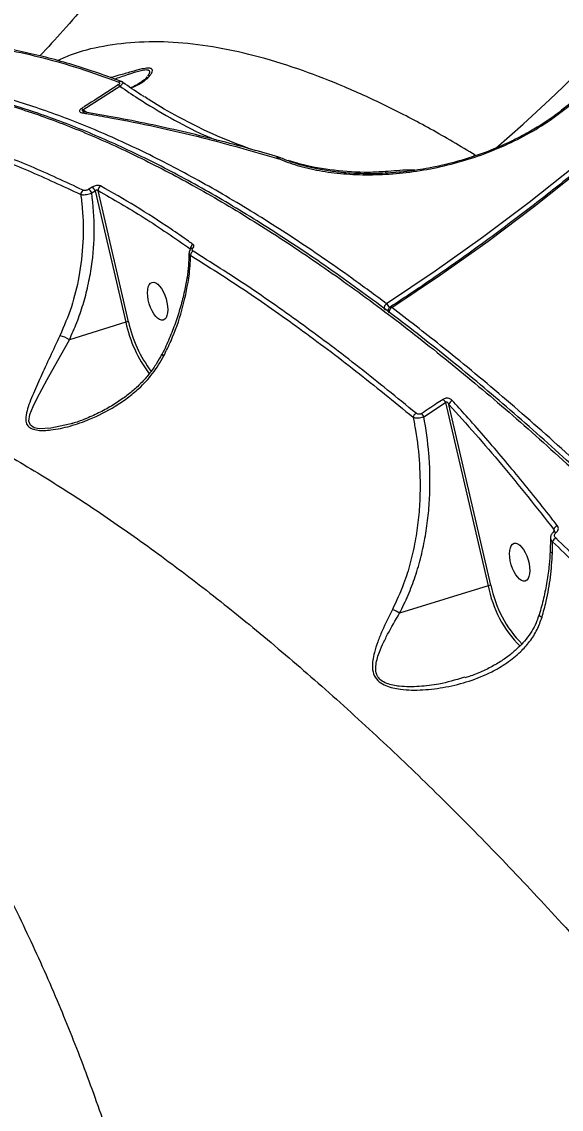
# Model space of a CAD drawing. Header units: millimetres. Extents: x -5238 to 5144, y -3542 to 5092.
# Drawn here: x 1979.9 to 2107.2, y 421.2 to 677.8 of the extents above; entities that cross this region are included whole.
import ezdxf

# ---------------------------------------------------------------- set-up
doc = ezdxf.new("R2010")
doc.units = ezdxf.units.MM
for name, color, linetype in [('DIKOM_ОБЪЕКТ', 7, 'Continuous'), ('DIKOM_РАЗМЕР_ЗОНА', 7, 'Continuous'), ('DIKOM_РАЗМЕР_ОБЪЕКТА', 7, 'Continuous')]:
    doc.layers.add(name, color=color, linetype=linetype)
doc.styles.add('style1', font='arial.ttf', dxfattribs={"width": 0.8})
doc.dimstyles.new('1-50', dxfattribs={"dimtxt": 300, "dimasz": 200, "dimexe": 100, "dimexo": 0, "dimgap": 100, "dimtad": 1, "dimtxsty": 'style1', "dimcen": 200, "dimclrd": 7, "dimclre": 7, "dimclrt": 7, "dimadec": 1, "dimazin": 2, "dimtfac": 1, "dimtmove": 0, "dimatfit": 2, "dimfxl": 0, "dimlwd": 25, "dimlwe": 18, "dimarcsym": 0})

# ---------------------------------------------------------------- blocks, each defined once
blk = doc.blocks.new('*D0')
at = {"layer": 'Defpoints', "color": 0, "transparency": 16777216}
for p in [(2469.51, 3229.24), (-4251.52, -643.28), (-419.57, -643.28)]:
    blk.add_point(p, dxfattribs=at)
at = {"layer": 'DIKOM_РАЗМЕР_ОБЪЕКТА', "color": 7, "lineweight": 18, "transparency": 16777216}
for p, q in [((2469.51, 3229.24), (-4351.52, 3229.24)), ((-419.57, -643.28), (-4351.52, -643.28))]:
    blk.add_line(p, q, dxfattribs=at)
at = {"layer": 'DIKOM_РАЗМЕР_ОБЪЕКТА', "color": 7, "lineweight": 25, "transparency": 16777216}
blk.add_line((-4251.52, 3029.24), (-4251.52, -443.28), dxfattribs=at)
at = {"layer": 'DIKOM_РАЗМЕР_ОБЪЕКТА', "color": 7, "transparency": 16777216}
for points in [[(-4284.86, 3029.24), (-4218.19, 3029.24), (-4251.52, 3229.24)], [(-4284.86, -443.28), (-4218.19, -443.28), (-4251.52, -643.28)]]:
    blk.add_solid(points, dxfattribs=at)
at = {"layer": 'DIKOM_РАЗМЕР_ОБЪЕКТА', "color": 7, "transparency": 16777216, "insert": (-4504.8, 1292.98), "char_height": 300, "attachment_point": 5, "rotation": 90, "style": 'style1'}
blk.add_mtext('3900', dxfattribs=at)
blk = doc.blocks.new('*D1')
at = {"layer": 'Defpoints', "color": 0, "transparency": 16777216}
for p in [(-4787.63, 5091.56), (3144.22, 5091.56), (-2554.16, -2403.28)]:
    blk.add_point(p, dxfattribs=at)
at = {"layer": 'DIKOM_РАЗМЕР_ЗОНА', "color": 7, "lineweight": 18, "transparency": 16777216}
for p, q in [((3144.22, 5091.56), (-4887.63, 5091.56)), ((-2554.16, -2403.28), (-4887.63, -2403.28))]:
    blk.add_line(p, q, dxfattribs=at)
at = {"layer": 'DIKOM_РАЗМЕР_ЗОНА', "color": 7, "lineweight": 25, "transparency": 16777216}
blk.add_line((-4787.63, -2203.28), (-4787.63, 4891.56), dxfattribs=at)
at = {"layer": 'DIKOM_РАЗМЕР_ЗОНА', "color": 7, "transparency": 16777216}
for points in [[(-4820.97, 4891.56), (-4754.3, 4891.56), (-4787.63, 5091.56)], [(-4820.97, -2203.28), (-4754.3, -2203.28), (-4787.63, -2403.28)]]:
    blk.add_solid(points, dxfattribs=at)
at = {"layer": 'DIKOM_РАЗМЕР_ЗОНА', "color": 7, "transparency": 16777216, "insert": (-5040.81, 1344.14), "char_height": 300, "attachment_point": 5, "rotation": 90, "style": 'style1'}
blk.add_mtext('7500', dxfattribs=at)
blk = doc.blocks.new('*D2')
at = {"layer": 'Defpoints', "color": 0, "transparency": 16777216}
for p in [(5144.22, 2720.02), (-4054.16, -903.28), (5144.22, -3441.88)]:
    blk.add_point(p, dxfattribs=at)
at = {"layer": 'DIKOM_РАЗМЕР_ЗОНА', "color": 7, "lineweight": 18, "transparency": 16777216}
for p, q in [((5144.22, 2720.02), (5144.22, -3541.88)), ((-4054.16, -903.28), (-4054.16, -3541.88))]:
    blk.add_line(p, q, dxfattribs=at)
at = {"layer": 'DIKOM_РАЗМЕР_ЗОНА', "color": 7, "lineweight": 25, "transparency": 16777216}
blk.add_line((-3854.16, -3441.88), (4944.22, -3441.88), dxfattribs=at)
at = {"layer": 'DIKOM_РАЗМЕР_ЗОНА', "color": 7, "transparency": 16777216}
for points in [[(-3854.16, -3408.54), (-3854.16, -3475.21), (-4054.16, -3441.88)], [(4944.22, -3408.54), (4944.22, -3475.21), (5144.22, -3441.88)]]:
    blk.add_solid(points, dxfattribs=at)
at = {"layer": 'DIKOM_РАЗМЕР_ЗОНА', "color": 7, "transparency": 16777216, "insert": (545.03, -3188.7), "char_height": 300, "attachment_point": 5, "style": 'style1'}
blk.add_mtext('9200', dxfattribs=at)
blk = doc.blocks.new('*D3')
at = {"layer": 'Defpoints', "color": 0, "transparency": 16777216}
for p in [(3889.93, 2956), (-2405.68, -161.05), (3889.93, -2949.28)]:
    blk.add_point(p, dxfattribs=at)
at = {"layer": 'DIKOM_РАЗМЕР_ОБЪЕКТА', "color": 7, "lineweight": 18, "transparency": 16777216}
for p, q in [((3889.93, 2956), (3889.93, -3049.28)), ((-2405.68, -161.05), (-2405.68, -3049.28))]:
    blk.add_line(p, q, dxfattribs=at)
at = {"layer": 'DIKOM_РАЗМЕР_ОБЪЕКТА', "color": 7, "lineweight": 25, "transparency": 16777216}
blk.add_line((-2205.68, -2949.28), (3689.93, -2949.28), dxfattribs=at)
at = {"layer": 'DIKOM_РАЗМЕР_ОБЪЕКТА', "color": 7, "transparency": 16777216}
for points in [[(-2205.68, -2915.95), (-2205.68, -2982.61), (-2405.68, -2949.28)], [(3689.93, -2915.95), (3689.93, -2982.61), (3889.93, -2949.28)]]:
    blk.add_solid(points, dxfattribs=at)
at = {"layer": 'DIKOM_РАЗМЕР_ОБЪЕКТА', "color": 7, "transparency": 16777216, "insert": (742.13, -2696.01), "char_height": 300, "attachment_point": 5, "style": 'style1'}
blk.add_mtext('6300', dxfattribs=at)

msp = doc.modelspace()

# ---------------------------------------------------------------- linework, layer by layer
at = {"layer": 'DIKOM_ОБЪЕКТ', "color": 7, "linetype": 'Continuous', "lineweight": 15}
for p, q in [((2009.436, 664.777), (2009.27, 664.58)), ((1994.355, 656.968), (2003.088, 662.562)), ((1995.377, 656.308), (1994.355, 656.968)), ((2040.003, 645.626), (2040.038, 645.616)), ((2040.038, 645.616), (2040.284, 645.531)), ((2040.948, 645.643), (2040.486, 645.82)), ((2044.305, 644.571), (2042.787, 645.005)), ((2086.919, 646.327), (2086.572, 646.067)), ((1996.499, 638.724), (1995.712, 638.235)), ((1996.461, 637.379), (1997.249, 637.869)), ((1997.249, 637.869), (2004.446, 606.876)), ((2005.109, 607), (1997.928, 637.927)), ((2004.446, 606.876), (1991.147, 602.758)), ((2074.798, 584.598), (2079.903, 587.967)), ((2079.903, 587.967), (2089.948, 544.707)), ((2090.612, 544.83), (2080.708, 587.482)), ((1992, 583.087), (1991.559, 582.935)), ((2105.434, 557.996), (2105.468, 557.452)), ((2104.629, 555.9), (2104.602, 552.89)), ((2105.128, 552.381), (2105.154, 555.092)), ((2089.948, 544.707), (2069.053, 538.236)), ((2084.432, 523.105), (2084.136, 523.028))]:
    msp.add_line(p, q, dxfattribs=at)
at = {"layer": 'DIKOM_ОБЪЕКТ', "color": 7, "linetype": 'Continuous', "lineweight": 15, "flags": 128}
for points in [[(2247.666, 823.927), (2242.169, 811.777), (2236.326, 799.782), (2230.142, 787.952), (2223.62, 776.293), (2216.764, 764.813), (2209.579, 753.52), (2202.069, 742.422), (2194.24, 731.525), (2186.097, 720.836), (2177.645, 710.363), (2168.889, 700.113), (2159.836, 690.092), (2150.49, 680.306), (2140.859, 670.763), (2130.949, 661.468), (2120.766, 652.428), (2110.316, 643.648), (2099.607, 635.135), (2088.646, 626.893), (2077.44, 618.928), (2065.996, 611.246)], [(2067.202, 610.34), (2078.68, 618.046), (2089.92, 626.034), (2100.915, 634.301), (2111.656, 642.84), (2122.137, 651.646), (2132.351, 660.714), (2142.291, 670.036), (2151.951, 679.609), (2161.325, 689.423), (2170.405, 699.475), (2179.187, 709.756), (2187.665, 720.261), (2195.833, 730.981), (2203.686, 741.911), (2211.218, 753.043), (2218.424, 764.37), (2225.301, 775.885), (2231.843, 787.579), (2238.046, 799.445), (2243.906, 811.476), (2249.419, 823.663)], [(2018.956, 617.631), (2018.955, 617.606), (2019.001, 617.477), (2019.129, 617.343), (2019.332, 617.209)], [(1991.559, 582.935), (1991.183, 582.805), (1986.811, 581.857), (1984.055, 581.742), (1982.808, 582.002), (1981.975, 582.566), (1981.616, 583.549), (1981.848, 585.084), (1982.576, 586.961), (1983.557, 588.94), (1985.943, 593.331), (1988.44, 597.833), (1991.147, 602.758), (1991.147, 602.758)], [(2105.421, 557.409), (2105.436, 557.419), (2105.542, 557.446), (2105.674, 557.424), (2105.826, 557.355), (2105.989, 557.241)], [(2104.591, 552.899), (2104.598, 552.829), (2104.685, 552.671), (2104.864, 552.519), (2105.128, 552.381)], [(2101.968, 537.861), (2101.966, 537.856), (2101.994, 537.751), (2102.125, 537.619), (2102.352, 537.469), (2102.663, 537.309)]]:
    msp.add_lwpolyline(points, dxfattribs=at)
at = {"layer": 'DIKOM_ОБЪЕКТ', "color": 7, "linetype": 'Continuous', "lineweight": 15}
for centre, radius, start, end in [((1789.587, 994.749), 459.994, 311.0632, 328.19152), ((2002.081, 661.742), 1.299, 39.15371, 61.73056), ((2003.169, 662.925), 0.786, 70.31341, 126.47693), ((1993.324, 656.175), 1.3, 37.5442, 59.93892), ((1994.721, 655.778), 0.641, 81.36248, 131.2327), ((2040.436, 645.222), 0.592, 78.38942, 137.00571), ((2040.467, 645.229), 0.578, 79.58366, 137.96047), ((1999.113, 638.007), 1.188, 120.89958, 183.88787), ((1995.044, 636.996), 1.205, 121.8795, 178.88414), ((1994.787, 636.672), 1.817, 22.90373, 59.37886), ((1995.574, 637.156), 1.821, 23.06326, 59.47008), ((2020.909, 624.163), 1.234, 119.11205, 179.67234), ((2021.009, 622.572), 1.29, 121.79123, 174.88592), ((2020.165, 623.791), 0.553, 74.86206, 133.81341), ((2066.669, 610.146), 1.29, 121.44789, 186.2789), ((2064.459, 609.387), 2.413, 23.02895, 50.41668), ((2066.012, 611.016), 1.189, 238.28587, 289.71067), ((2067.37, 609.608), 1, 123.11034, 192.99357), ((2066.872, 609.502), 0.49, 194.01903, 234.85612), ((2067.876, 609.236), 1.294, 121.41112, 186.01556), ((2066.924, 610.075), 0.384, 43.74499, 105.07251), ((2005.242, 604.446), 2.557, 92.97323, 108.138), ((2035.141, 613.521), 31.406, 192.21531, 216.78637), ((2034.912, 613.457), 30.494, 192.22469, 216.65104), ((1987.082, 596.289), 7.641, 57.85813, 76.13854), ((2013.849, 599.927), 1.089, 219.08485, 247.50757), ((2077.925, 586.971), 2.215, 26.72965, 50.82304), ((2082.048, 587.215), 1.366, 115.67298, 168.71549), ((2073.733, 584.104), 1.529, 121.68618, 166.11228), ((2072.831, 583.65), 2.184, 25.73354, 50.10998), ((2106.839, 557.544), 1.476, 113.06583, 162.16432), ((2106.81, 554.489), 1.762, 121.67118, 159.97201), ((2090.747, 542.264), 2.569, 93.00998, 108.10125), ((2117.105, 549.909), 27.65, 190.84555, 224.76548), ((2116.881, 549.85), 26.744, 190.81939, 224.96417), ((2064.562, 531.6), 8.012, 55.91271, 69.54723)]:
    msp.add_arc(centre, radius, start, end, dxfattribs=at)
for centre in [(2011.976, 611.829), (2097.387, 550.265)]:
    msp.add_ellipse(centre, major_axis=(1.322, -4.462), ratio=0.44303, dxfattribs=at)
for points, knots in [([(2248.827, 823.513), (2247.967, 821.56), (2245.472, 815.893), (2241.121, 806.607), (2235.68, 795.704), (2229.952, 784.94), (2223.944, 774.321), (2217.659, 763.852), (2211.1, 753.538), (2204.271, 743.385), (2197.176, 733.4), (2189.817, 723.587), (2182.2, 713.951), (2174.329, 704.498), (2166.207, 695.234), (2157.84, 686.162), (2149.231, 677.288), (2140.386, 668.617), (2131.309, 660.154), (2122.005, 651.903), (2112.48, 643.868), (2102.738, 636.055), (2092.785, 628.466), (2082.624, 621.11), (2073.946, 615.129), (2068.631, 611.634), (2066.824, 610.446)], [0, 0, 0, 0, 0.0228178, 0.0662208, 0.109624, 0.1530275, 0.1964308, 0.239834, 0.2832371, 0.3266402, 0.370043, 0.4134451, 0.4568475, 0.5002496, 0.5436516, 0.5870528, 0.630454, 0.6738552, 0.7172558, 0.7606562, 0.8040562, 0.8474559, 0.8908553, 0.9342544, 0.9776533, 1, 1, 1, 1]), ([(2009.522, 700.925), (2008.55, 699.521), (2005.889, 695.676), (2001.236, 689.535), (1995.604, 682.521), (1989.949, 675.911), (1986.037, 671.698), (1984.195, 669.714)], [0, 0, 0, 0, 0.1302391, 0.3565809, 0.5807028, 0.8025479, 1, 1, 1, 1]), ([(1968.562, 672.371), (1971.229, 671.997), (1976.561, 671.251), (1984.972, 669.32), (1993.651, 666.844), (1999.685, 664.652), (2002.702, 663.556)], [0, 0, 0, 0, 0.2491219, 0.4982434, 0.7491206, 1, 1, 1, 1]), ([(2003.429, 663.64), (2002.286, 664.078), (1999.145, 665.281), (1994.128, 666.953), (1988.374, 668.68), (1982.745, 670.128), (1977.247, 671.293), (1972.713, 672.087), (1970.064, 672.385), (1969.155, 672.488)], [0, 0, 0, 0, 0.0939113, 0.258027, 0.4222067, 0.5864065, 0.7504155, 0.9143438, 1, 1, 1, 1]), ([(2086.919, 646.327), (2083.388, 648.419), (2076.326, 652.603), (2066.045, 657.927), (2056.02, 662.53), (2045.957, 666.455), (2035.954, 669.588), (2026.088, 671.804), (2016.628, 672.999), (2007.614, 673.139), (1999.134, 672.111), (1992.736, 670.594), (1989.39, 669.057), (1988.44, 668.62)], [0, 0, 0, 0, 0.0886952, 0.1773895, 0.2669675, 0.3565451, 0.4555717, 0.554674, 0.6536988, 0.7556429, 0.8576714, 0.9596141, 1, 1, 1, 1]), ([(2065.996, 611.246), (2063.252, 613.275), (2055.859, 618.738), (2044.012, 626.844), (2030.568, 635.288), (2017.328, 642.772), (2004.344, 649.245), (1991.67, 654.655), (1979.584, 658.883), (1968.114, 661.942), (1957.269, 663.88), (1946.897, 664.684), (1937.716, 664.492), (1932.281, 663.481), (1929.911, 663.04)], [0, 0, 0, 0, 0.0513102, 0.1382294, 0.2252154, 0.3121345, 0.401578, 0.4910946, 0.5805386, 0.6674575, 0.7544434, 0.8413623, 0.9308064, 1, 1, 1, 1]), ([(2005.677, 662.165), (2006.546, 662.548), (2008.403, 663.367), (2009.929, 664.707), (2010.63, 665.705), (2010.822, 666.307), (2010.594, 666.758), (2009.714, 666.886), (2008.091, 666.625), (2005.719, 665.971), (2003.194, 665.218), (2001.542, 664.775), (2000.886, 664.599)], [0, 0, 0, 0, 0.1779651, 0.3799695, 0.4520106, 0.5249577, 0.6050558, 0.6709858, 0.7370032, 0.8346332, 0.9342952, 1, 1, 1, 1]), ([(2001.738, 664.277), (2001.875, 664.32), (2003.06, 664.689), (2005.12, 665.405), (2007.495, 666.17), (2009.058, 666.505), (2009.928, 666.448), (2010.158, 665.958), (2009.977, 665.417), (2009.685, 665.074), (2009.66, 665.045)], [0, 0, 0, 0, 0.0278196, 0.2401719, 0.4293829, 0.5404514, 0.6512346, 0.7933687, 0.9827624, 1, 1, 1, 1]), ([(2009.484, 664.734), (2009.48, 664.729), (2009.438, 664.67), (2009.175, 664.384), (2008.635, 663.909), (2007.695, 663.23), (2006.717, 662.637), (2005.866, 662.313), (2005.604, 662.214)], [0, 0, 0, 0, 0.0128859, 0.1443722, 0.3116795, 0.5294811, 0.8550067, 1, 1, 1, 1]), ([(1928.98, 662.216), (1929.225, 662.278), (1932.35, 663.066), (1938.952, 663.54), (1948.892, 663.555), (1959.597, 662.292), (1970.956, 659.882), (1982.744, 656.334), (1994.903, 651.701), (2007.379, 646.039), (2020.374, 639.257), (2033.864, 631.331), (2047.813, 622.26), (2061.916, 612.245), (2076.118, 601.343), (2090.368, 589.627), (2104.898, 576.907), (2119.667, 563.185), (2134.63, 548.485), (2148.829, 533.78), (2162.223, 519.246), (2174.793, 505.033), (2187.318, 490.295), (2199.762, 475.065), (2211.991, 459.508), (2223.947, 443.703), (2234.405, 429.384), (2240.844, 420.224), (2243.466, 416.494)], [0, 0, 0, 0, 0.0035461, 0.0451912, 0.0868043, 0.129626, 0.1724826, 0.2153046, 0.2569179, 0.2985632, 0.3401766, 0.3829987, 0.4258557, 0.4686776, 0.5102912, 0.5519366, 0.5935499, 0.636372, 0.6792288, 0.722051, 0.758268, 0.7945271, 0.8307861, 0.867389, 0.9039916, 0.9396728, 0.9754346, 1, 1, 1, 1]), ([(2243.963, 416.868), (2243.07, 418.152), (2239.974, 422.608), (2234.59, 430.143), (2227.83, 439.453), (2221.016, 448.627), (2214.169, 457.652), (2207.287, 466.528), (2200.368, 475.26), (2193.41, 483.851), (2186.41, 492.303), (2179.366, 500.619), (2172.277, 508.801), (2165.141, 516.851), (2157.954, 524.772), (2150.723, 532.556), (2143.473, 540.179), (2136.232, 547.608), (2129.021, 554.821), (2121.842, 561.817), (2114.694, 568.598), (2107.573, 575.168), (2100.477, 581.529), (2093.403, 587.683), (2086.351, 593.632), (2079.318, 599.377), (2072.302, 604.919), (2065.304, 610.257), (2058.341, 615.378), (2051.443, 620.259), (2044.634, 624.883), (2037.922, 629.244), (2031.303, 633.345), (2024.775, 637.189), (2018.335, 640.777), (2011.981, 644.11), (2005.712, 647.19), (1999.526, 650.016), (1993.421, 652.59), (1987.395, 654.91), (1981.462, 656.972), (1975.641, 658.769), (1969.957, 660.29), (1964.421, 661.534), (1959.031, 662.501), (1953.785, 663.191), (1948.682, 663.607), (1943.721, 663.747), (1938.895, 663.619), (1934.225, 663.188), (1931.015, 662.768), (1929.407, 662.413), (1929.261, 662.381)], [0, 0, 0, 0, 0.0084251, 0.0292333, 0.0500477, 0.0707635, 0.0913836, 0.1119317, 0.1324313, 0.1529057, 0.1733786, 0.1938685, 0.2143959, 0.2349841, 0.2556564, 0.2764361, 0.2972622, 0.3180169, 0.338669, 0.3592425, 0.3797608, 0.4002475, 0.4207261, 0.4412174, 0.4617397, 0.4823162, 0.5029702, 0.5237254, 0.5445648, 0.565375, 0.5860702, 0.6066809, 0.6272298, 0.647741, 0.6682376, 0.6887428, 0.7092723, 0.7298495, 0.7504969, 0.7712378, 0.7920825, 0.8129239, 0.8336672, 0.8543149, 0.8748886, 0.8954098, 0.9158997, 0.9363787, 0.9568671, 0.9773792, 0.9979349, 1, 1, 1, 1]), ([(2002.696, 662.885), (2002.168, 662.539), (1999.53, 660.807), (1996.619, 658.949), (1994.222, 657.455), (1993.975, 657.301)], [0, 0, 0, 0, 0.1831757, 0.9158814, 1, 1, 1, 1]), ([(2002.702, 663.556), (2002.784, 663.517), (2002.927, 663.447), (2002.998, 663.291), (2002.962, 663.142), (2002.86, 663.006), (2002.751, 662.926), (2002.696, 662.885)], [0, 0, 0, 0, 0.3196401, 0.5618836, 0.7279234, 0.8640094, 1, 1, 1, 1]), ([(2003.088, 662.562), (2003.218, 662.675), (2003.478, 662.903), (2003.724, 663.18), (2003.848, 663.385), (2003.813, 663.439), (2003.795, 663.467)], [0, 0, 0, 0, 0.2462133, 0.4922752, 0.7433934, 1, 1, 1, 1]), ([(2003.088, 662.562), (2004.501, 661.595), (2008.338, 658.971), (2014.937, 655.078), (2020.994, 651.839), (2024.616, 650.339), (2025.448, 649.994)], [0, 0, 0, 0, 0.2021992, 0.5487554, 0.8963846, 1, 1, 1, 1]), ([(2003.789, 663.463), (2003.744, 663.5), (2003.632, 663.591), (2003.505, 663.629), (2003.428, 663.652)], [0, 0, 0, 0, 0.4028493, 1, 1, 1, 1]), ([(2008.825, 660.079), (2008.562, 660.238), (2006.824, 661.295), (2005.18, 662.46), (2003.784, 663.45)], [0, 0, 0, 0, 0.1510402, 1, 1, 1, 1]), ([(2033.868, 647.749), (2031.261, 648.721), (2025.431, 650.895), (2017.61, 654.885), (2011.922, 658.049), (2009.346, 659.763), (2008.928, 660.041)], [0, 0, 0, 0, 0.2955444, 0.6610133, 0.9449645, 1, 1, 1, 1]), ([(1993.975, 657.301), (1993.892, 657.244), (1993.726, 657.13), (1993.578, 656.95), (1993.509, 656.76), (1993.574, 656.544), (1993.841, 656.359), (1994.149, 656.293), (1994.298, 656.261)], [0, 0, 0, 0, 0.1098597, 0.2200518, 0.3257158, 0.492526, 0.7537215, 1, 1, 1, 1]), ([(1994.649, 656.451), (1994.567, 656.502), (1994.413, 656.597), (1994.266, 656.736), (1994.21, 656.838), (1994.214, 656.892), (1994.23, 656.916), (1994.254, 656.936), (1994.291, 656.956), (1994.331, 656.963), (1994.355, 656.968)], [0, 0, 0, 0, 0.3372157, 0.6291923, 0.7697357, 0.8183959, 0.8675228, 0.8812936, 0.9295048, 1, 1, 1, 1]), ([(2040.284, 645.531), (2041.791, 644.948), (2044.802, 643.784), (2050.065, 642.584), (2055.76, 641.829), (2061.845, 641.586), (2068.196, 641.871), (2074.695, 642.704), (2081.227, 644.091), (2087.674, 646.031), (2093.911, 648.505), (2099.815, 651.489), (2105.34, 654.917), (2108.571, 657.546), (2110.188, 658.861)], [0, 0, 0, 0, 0.0836183, 0.1671657, 0.2504176, 0.333852, 0.4173028, 0.5004877, 0.5837375, 0.6671381, 0.7504569, 0.8333953, 0.9166275, 1, 1, 1, 1]), ([(2109.796, 658.917), (2108.462, 657.82), (2105.997, 655.792), (2102.21, 653.278), (2098.938, 651.366), (2096.168, 649.929), (2093.708, 648.769), (2089.695, 647.045), (2083.789, 644.982), (2076.828, 643.321), (2070.747, 642.393), (2065.736, 641.966), (2061.803, 641.886), (2058.739, 641.967), (2056.123, 642.126), (2052.944, 642.459), (2049.179, 643.087), (2044.946, 644.108), (2042.296, 645.138), (2040.87, 645.693)], [0, 0, 0, 0, 0.0701782, 0.1297358, 0.1786054, 0.217133, 0.2493483, 0.2821771, 0.3826548, 0.4841498, 0.5520138, 0.6189919, 0.681541, 0.7109159, 0.746132, 0.7924444, 0.8499813, 0.9192978, 1, 1, 1, 1]), ([(1994.298, 656.261), (1994.733, 656.19), (1996.907, 655.836), (2002.614, 654.836), (2011.566, 653.032), (2024.526, 650.026), (2034.161, 647.287), (2040.003, 645.626)], [0, 0, 0, 0, 0.029991, 0.1499531, 0.3900716, 0.6301916, 1, 1, 1, 1]), ([(1994.819, 656.417), (1994.802, 656.418), (1994.698, 656.425), (1994.623, 656.461), (1994.624, 656.459), (1994.624, 656.458)], [0, 0, 0, 0, 0.1182281, 0.7325414, 1, 1, 1, 1]), ([(2040.559, 645.812), (2038.433, 646.438), (2033.515, 647.887), (2025.942, 649.901), (2017.815, 651.898), (2009.807, 653.664), (2002.121, 655.19), (1997.18, 656.012), (1994.816, 656.405)], [0, 0, 0, 0, 0.1335547, 0.3089486, 0.4846374, 0.6608108, 0.8376586, 1, 1, 1, 1]), ([(1947.089, 653.025), (1950.689, 652.312), (1957.888, 650.887), (1969.374, 647.356), (1981.308, 642.884), (1989.662, 638.975), (1993.839, 637.02)], [0, 0, 0, 0, 0.2484746, 0.4969504, 0.7484751, 1, 1, 1, 1]), ([(1994.408, 638.019), (1990.275, 639.954), (1982.009, 643.824), (1970.097, 648.304), (1958.538, 651.876), (1951.239, 653.324), (1947.589, 654.048)], [0, 0, 0, 0, 0.2484765, 0.4969538, 0.7484774, 1, 1, 1, 1]), ([(2040.284, 645.531), (2040.36, 645.579), (2040.515, 645.679), (2040.724, 645.725), (2040.835, 645.691), (2040.871, 645.679)], [0, 0, 0, 0, 0.3885488, 0.7973991, 1, 1, 1, 1]), ([(2040.592, 645.792), (2040.585, 645.794), (2040.576, 645.797), (2040.568, 645.799), (2040.566, 645.8)], [0, 0, 0, 0, 0.7915835, 1, 1, 1, 1]), ([(2065.713, 642.41), (2064.381, 642.331), (2060.354, 642.092), (2053.62, 642.657), (2047.79, 643.55), (2044.766, 644.436), (2044.305, 644.571)], [0, 0, 0, 0, 0.1848028, 0.5584574, 0.9326997, 1, 1, 1, 1]), ([(2072.645, 642.742), (2072.15, 642.764), (2070.81, 642.822), (2068.439, 642.627), (2066.628, 642.483), (2065.713, 642.41)], [0, 0, 0, 0, 0.2253784, 0.6088591, 1, 1, 1, 1]), ([(2065.713, 642.41), (2065.717, 642.396), (2065.739, 642.309), (2065.766, 642.195), (2065.789, 642.042), (2065.792, 642.026)], [0, 0, 0, 0, 0.1536287, 0.9111528, 1, 1, 1, 1]), ([(1998.503, 639.026), (1998.402, 639.067), (1998.2, 639.149), (1997.762, 639.157), (1997.291, 639.075), (1996.85, 638.923), (1996.61, 638.787), (1996.499, 638.724)], [0, 0, 0, 0, 0.2131132, 0.4264746, 0.6306147, 0.8289436, 1, 1, 1, 1]), ([(2020.309, 625.241), (2019.958, 625.491), (2018.204, 626.743), (2013.682, 629.865), (2006.75, 634.358), (2001.254, 637.47), (1998.503, 639.026)], [0, 0, 0, 0, 0.0480628, 0.2403218, 0.6198781, 1, 1, 1, 1]), ([(1993.839, 637.02), (1993.97, 635.939), (1994.42, 632.21), (1994.513, 625.678), (1993.601, 617.865), (1991.784, 610.42), (1989.876, 605.96), (1988.913, 603.707)], [0, 0, 0, 0, 0.095305, 0.3289406, 0.5680088, 0.7817935, 1, 1, 1, 1]), ([(1991.147, 602.758), (1991.757, 604.101), (1992.975, 606.785), (1994.429, 611.054), (1995.596, 615.478), (1996.655, 621.328), (1997.265, 628.691), (1996.731, 634.459), (1996.461, 637.379)], [0, 0, 0, 0, 0.1264047, 0.2528137, 0.382976, 0.5131458, 0.7535718, 1, 1, 1, 1]), ([(1993.839, 637.02), (1993.977, 636.996), (1994.252, 636.949), (1994.848, 636.979), (1995.495, 637.082), (1996.052, 637.227), (1996.351, 637.338), (1996.461, 637.379)], [0, 0, 0, 0, 0.2193537, 0.4388215, 0.656053, 0.8732973, 1, 1, 1, 1]), ([(1995.712, 638.235), (1995.637, 638.193), (1995.478, 638.103), (1995.191, 638.003), (1994.889, 637.948), (1994.607, 637.948), (1994.474, 637.996), (1994.408, 638.019)], [0, 0, 0, 0, 0.179836, 0.3801278, 0.5812477, 0.7907069, 1, 1, 1, 1]), ([(1997.249, 637.869), (1997.281, 637.908), (1997.338, 637.978), (1997.429, 638.038), (1997.519, 638.076), (1997.587, 638.089), (1997.681, 638.086), (1997.745, 638.069), (1997.843, 638.018), (1997.89, 637.968), (1997.928, 637.927)], [0, 0, 0, 0, 0.1793815, 0.3190958, 0.3689875, 0.5165222, 0.5564693, 0.7165546, 0.7656037, 1, 1, 1, 1]), ([(1997.928, 637.927), (2001.534, 635.875), (2008.754, 631.766), (2016.032, 626.704), (2019.676, 624.17)], [0, 0, 0, 0, 0.4993562, 1, 1, 1, 1]), ([(2019.794, 624.18), (2019.737, 624.122), (2019.552, 623.929), (2019.382, 623.58), (2019.38, 623.286), (2019.38, 623.181)], [0, 0, 0, 0, 0.2177899, 0.7204216, 1, 1, 1, 1]), ([(2019.676, 624.17), (2019.685, 624.162), (2019.706, 624.143), (2019.715, 624.115), (2019.72, 624.098)], [0, 0, 0, 0, 0.4205977, 1, 1, 1, 1]), ([(2019.79, 624.197), (2019.792, 624.2), (2019.796, 624.207), (2019.783, 624.192), (2019.775, 624.184)], [0, 0, 0, 0, 0.4210655, 1, 1, 1, 1]), ([(2020.33, 623.669), (2020.305, 623.686), (2020.217, 623.747), (2020.134, 623.892), (2020.146, 624.106), (2020.255, 624.252), (2020.309, 624.324)], [0, 0, 0, 0, 0.1085536, 0.398336, 0.6996694, 1, 1, 1, 1]), ([(2020.309, 624.324), (2020.385, 624.427), (2020.538, 624.632), (2020.555, 624.936), (2020.445, 625.135), (2020.334, 625.221), (2020.309, 625.241)], [0, 0, 0, 0, 0.3053906, 0.6114688, 0.9125579, 1, 1, 1, 1]), ([(2072.93, 585.405), (2068.459, 589.059), (2059.518, 596.368), (2046.272, 606.313), (2033.16, 615.553), (2024.606, 620.964), (2020.33, 623.669)], [0, 0, 0, 0, 0.2486158, 0.4972321, 0.748616, 1, 1, 1, 1]), ([(2019.33, 623.169), (2019.323, 622.453), (2019.307, 620.765), (2019.157, 618.903), (2018.973, 617.791), (2018.948, 617.642)], [0, 0, 0, 0, 0.3895202, 0.9186598, 1, 1, 1, 1]), ([(2019.332, 617.209), (2019.501, 618.793), (2019.696, 620.622), (2019.721, 622.444), (2019.724, 622.688)], [0, 0, 0, 0, 0.8666412, 1, 1, 1, 1]), ([(2019.381, 623.167), (2019.374, 623.138), (2019.344, 623.005), (2019.484, 622.837), (2019.664, 622.725), (2019.724, 622.688)], [0, 0, 0, 0, 0.1589364, 0.7181553, 1, 1, 1, 1]), ([(2019.724, 622.688), (2023.947, 620.016), (2032.394, 614.673), (2045.434, 605.494), (2058.707, 595.539), (2067.735, 588.16), (2072.249, 584.471)], [0, 0, 0, 0, 0.248615, 0.4972308, 0.7486155, 1, 1, 1, 1]), ([(2018.905, 617.64), (2018.715, 616.506), (2018.317, 614.121), (2017.389, 610.478), (2016.206, 606.736), (2014.746, 603.046), (2013.648, 600.55), (2012.985, 599.32), (2012.956, 599.266)], [0, 0, 0, 0, 0.1822329, 0.383379, 0.5854559, 0.7880504, 0.9906129, 1, 1, 1, 1]), ([(2013.432, 598.921), (2014.011, 600.118), (2015.708, 603.629), (2017.924, 609.76), (2018.858, 614.705), (2019.332, 617.209)], [0, 0, 0, 0, 0.203547, 0.5968366, 1, 1, 1, 1]), ([(2392.182, -15.483), (2392.853, -13.566), (2394.662, -8.4), (2396.959, 0.815), (2398.867, 12.357), (2399.975, 24.923), (2400.259, 38.494), (2399.693, 53.05), (2398.292, 68.27), (2396.079, 84.087), (2393.097, 100.421), (2389.296, 117.538), (2384.655, 135.412), (2379.169, 153.997), (2372.959, 172.885), (2366.064, 192.002), (2358.537, 211.275), (2350.253, 231.016), (2341.211, 251.177), (2331.423, 271.696), (2321.227, 291.88), (2310.694, 311.66), (2299.901, 330.979), (2288.546, 350.39), (2276.642, 369.833), (2264.217, 389.245), (2251.369, 408.462), (2238.129, 427.42), (2224.537, 446.059), (2210.545, 464.436), (2196.186, 482.473), (2181.5, 500.097), (2166.812, 516.922), (2152.172, 532.907), (2137.629, 548.035), (2122.945, 562.549), (2108.165, 576.376), (2093.346, 589.431), (2079.669, 600.777), (2071.024, 607.408), (2067.202, 610.34)], [0, 0, 0, 0, 0.0156516, 0.0421675, 0.0687039, 0.0952199, 0.122506, 0.1498144, 0.1771006, 0.2036165, 0.230153, 0.256669, 0.2839551, 0.3112635, 0.3385497, 0.3650656, 0.391602, 0.418118, 0.4454042, 0.4727126, 0.4999988, 0.52556, 0.5511396, 0.5767008, 0.6029495, 0.629218, 0.6554666, 0.6819827, 0.7085191, 0.7350351, 0.7623214, 0.7896299, 0.8169161, 0.8434321, 0.8699685, 0.8964846, 0.9237708, 0.9510793, 0.9783655, 1, 1, 1, 1]), ([(1988.913, 603.707), (1988.125, 602.034), (1986.527, 598.641), (1984.339, 593.91), (1982.685, 590.214), (1981.582, 587.447), (1980.957, 585.412), (1980.744, 583.687), (1981.222, 582.41), (1982.261, 581.68), (1983.655, 581.37), (1985.192, 581.323), (1987.721, 581.519), (1991.38, 582.308), (1996.536, 584.102), (2001.071, 586.396), (2004.877, 588.975), (2007.887, 591.486), (2010.946, 594.686), (2012.595, 597.495), (2013.432, 598.921)], [0, 0, 0, 0, 0.0820677, 0.1664736, 0.2508349, 0.2942469, 0.3376029, 0.3839945, 0.4157883, 0.4428475, 0.469838, 0.4939836, 0.5187279, 0.5886158, 0.6603849, 0.7589145, 0.8097123, 0.8604924, 0.9291634, 1, 1, 1, 1]), ([(1877.788, 595.855), (1878.869, 596.36), (1882.187, 597.909), (1888.432, 599.432), (1896.43, 600.52), (1905.118, 600.586), (1914.451, 599.656), (1924.428, 597.69), (1935.053, 594.669), (1946.316, 590.554), (1958.253, 585.296), (1970.699, 578.941), (1983.348, 571.651), (1996.073, 563.547), (2008.803, 554.733), (2021.887, 544.975), (2035.293, 534.268), (2048.975, 522.626), (2062.549, 510.38), (2075.964, 497.606), (2089.177, 484.384), (2102.481, 470.428), (2115.828, 455.744), (2129.193, 440.405), (2137.966, 429.752), (2142.35, 424.428)], [0, 0, 0, 0, 0.0209045, 0.0641637, 0.1074556, 0.1507143, 0.1952215, 0.2397647, 0.2842717, 0.3303885, 0.3765055, 0.4232847, 0.4700641, 0.5140002, 0.5579708, 0.6019074, 0.6471239, 0.6923774, 0.7375949, 0.7807363, 0.8239091, 0.8670507, 0.911356, 0.9556947, 1, 1, 1, 1]), ([(1994.027, 191.949), (1994.02, 193.97), (1993.999, 199.829), (1993.841, 209.524), (1993.499, 221.023), (1992.992, 232.499), (1992.324, 243.944), (1991.494, 255.349), (1990.503, 266.706), (1989.352, 278.006), (1988.041, 289.241), (1986.572, 300.401), (1984.946, 311.48), (1983.164, 322.468), (1981.227, 333.357), (1979.136, 344.139), (1976.894, 354.806), (1974.502, 365.35), (1971.962, 375.763), (1969.275, 386.038), (1966.444, 396.165), (1963.47, 406.139), (1960.357, 415.951), (1957.105, 425.594), (1953.718, 435.061), (1950.199, 444.345), (1946.549, 453.438), (1942.771, 462.334), (1938.869, 471.026), (1934.845, 479.508), (1930.702, 487.773), (1926.443, 495.815), (1922.072, 503.628), (1917.591, 511.206), (1913.004, 518.544), (1908.314, 525.635), (1903.525, 532.474), (1898.641, 539.057), (1893.664, 545.378), (1888.599, 551.432), (1883.45, 557.215), (1878.22, 562.722), (1872.913, 567.95), (1867.533, 572.893), (1862.085, 577.549), (1856.573, 581.913), (1851, 585.983), (1845.37, 589.754), (1839.69, 593.228), (1833.961, 596.382), (1829.276, 598.751), (1826.489, 599.956), (1825.64, 600.323)], [0, 0, 0, 0, 0.0107474, 0.0311662, 0.0515854, 0.0720045, 0.0924238, 0.1128431, 0.1332627, 0.1536823, 0.1741021, 0.1945222, 0.2149424, 0.235363, 0.2557837, 0.2762049, 0.2966264, 0.3170482, 0.3374704, 0.3578932, 0.3783163, 0.3987397, 0.4191639, 0.4395884, 0.4600136, 0.4804391, 0.5008653, 0.5212924, 0.5417199, 0.5621478, 0.5825765, 0.6030056, 0.6234354, 0.6438659, 0.6642964, 0.6847274, 0.7051589, 0.7255903, 0.7460215, 0.7664524, 0.7868828, 0.8073123, 0.8277406, 0.8481671, 0.8685915, 0.8890133, 0.9094319, 0.9298468, 0.9502573, 0.9706631, 0.9910633, 1, 1, 1, 1]), ([(1982.033, 335.539), (1981.2, 339.822), (1978.954, 351.362), (1974.784, 369.771), (1969.388, 390.566), (1963.343, 410.939), (1956.652, 430.807), (1949.321, 450.085), (1941.512, 468.351), (1933.262, 485.564), (1924.62, 501.709), (1915.444, 517.051), (1905.742, 531.498), (1895.538, 544.979), (1885.055, 557.195), (1874.337, 568.138), (1863.428, 577.812), (1852.157, 586.419), (1840.528, 593.71), (1832.173, 598.326), (1827.701, 600.092), (1827.262, 600.265)], [0, 0, 0, 0, 0.0329057, 0.0886478, 0.1444328, 0.200175, 0.2575363, 0.3149439, 0.3723054, 0.4280473, 0.4838323, 0.5395744, 0.5969356, 0.6543438, 0.7117048, 0.7674462, 0.8232306, 0.8789721, 0.9363325, 0.9937398, 1, 1, 1, 1]), ([(2012.903, 599.296), (2012.52, 598.575), (2011.706, 597.039), (2010.154, 594.852), (2008.314, 592.712), (2006.185, 590.729), (2003.779, 588.832), (2001.059, 587.05), (1998.017, 585.397), (1994.942, 584.05), (1992.752, 583.225), (1991.684, 582.949), (1991.566, 582.919)], [0, 0, 0, 0, 0.087463, 0.1860359, 0.2878786, 0.3919703, 0.5003617, 0.6199356, 0.7450085, 0.8769158, 0.9865138, 1, 1, 1, 1]), ([(2079.324, 588.688), (2078.818, 588.348), (2077.128, 587.212), (2075.424, 586.103), (2074.232, 585.326)], [0, 0, 0, 0, 0.2996387, 1, 1, 1, 1]), ([(2081.456, 588.447), (2081.301, 588.582), (2081.044, 588.805), (2080.508, 588.96), (2080.026, 588.967), (2079.612, 588.858), (2079.41, 588.739), (2079.324, 588.688)], [0, 0, 0, 0, 0.3038573, 0.5023298, 0.7016775, 0.873274, 1, 1, 1, 1]), ([(2079.903, 587.967), (2079.927, 587.999), (2079.966, 588.053), (2080.048, 588.094), (2080.127, 588.103), (2080.214, 588.083), (2080.343, 588.011), (2080.533, 587.818), (2080.639, 587.615), (2080.708, 587.482)], [0, 0, 0, 0, 0.1045195, 0.1740855, 0.2298174, 0.304804, 0.3967278, 0.608699, 1, 1, 1, 1]), ([(2106.261, 558.902), (2105.923, 559.337), (2104.237, 561.51), (2099.834, 567.085), (2093.006, 575.389), (2086.411, 582.994), (2082.548, 587.245), (2081.456, 588.447)], [0, 0, 0, 0, 0.0413725, 0.2068692, 0.5381495, 0.8694275, 1, 1, 1, 1]), ([(2074.232, 585.326), (2074.183, 585.298), (2074.061, 585.227), (2073.808, 585.155), (2073.498, 585.151), (2073.18, 585.232), (2073.019, 585.344), (2072.93, 585.405)], [0, 0, 0, 0, 0.1207553, 0.3075571, 0.5228976, 0.7373966, 1, 1, 1, 1]), ([(2080.708, 587.482), (2084.864, 582.834), (2093.189, 573.521), (2101.348, 563.177), (2105.434, 557.996)], [0, 0, 0, 0, 0.4991748, 1, 1, 1, 1]), ([(2072.249, 584.471), (2072.445, 583.446), (2073.141, 579.81), (2073.856, 573.42), (2073.962, 566.329), (2073.514, 560.24), (2072.779, 555.153), (2071.64, 550.113), (2069.963, 544.657), (2068.3, 541.109), (2067.362, 539.107)], [0, 0, 0, 0, 0.0672712, 0.2386097, 0.4121754, 0.5212149, 0.6302439, 0.7425238, 0.8547829, 1, 1, 1, 1]), ([(2069.053, 538.236), (2069.752, 539.639), (2071.149, 542.446), (2072.821, 546.956), (2074.181, 551.646), (2075.185, 556.446), (2075.851, 561.261), (2076.208, 566.093), (2076.255, 570.971), (2075.97, 577.188), (2075.257, 581.698), (2074.798, 584.598)], [0, 0, 0, 0, 0.1006505, 0.2013161, 0.3052439, 0.4091846, 0.5096381, 0.6100993, 0.7126663, 0.8152411, 1, 1, 1, 1]), ([(2072.249, 584.471), (2072.413, 584.415), (2072.742, 584.304), (2073.397, 584.272), (2074.063, 584.351), (2074.53, 584.484), (2074.752, 584.579), (2074.798, 584.598)], [0, 0, 0, 0, 0.2435555, 0.4875797, 0.7197988, 0.9418357, 1, 1, 1, 1]), ([(2009.958, 383.431), (2008.396, 388.985), (2005.274, 400.092), (2000.049, 416.18), (1994.431, 431.806), (1988.179, 447.412), (1981.282, 462.84), (1973.709, 477.952), (1965.629, 492.336), (1957.044, 505.902), (1947.968, 518.578), (1938.694, 529.959), (1929.272, 540.067), (1919.749, 548.944), (1909.869, 556.875), (1899.63, 563.667), (1891.707, 568.225), (1887.183, 570.106), (1886.246, 570.496)], [0, 0, 0, 0, 0.0603084, 0.1206169, 0.1815257, 0.2424342, 0.3097678, 0.3771529, 0.4444855, 0.5138028, 0.5831775, 0.6524938, 0.7177087, 0.7829726, 0.8481869, 0.9152831, 0.9824338, 1, 1, 1, 1]), ([(2105.428, 557.4), (2105.394, 557.379), (2105.147, 557.231), (2104.837, 556.788), (2104.615, 556.264), (2104.661, 555.965), (2104.669, 555.908)], [0, 0, 0, 0, 0.0673248, 0.4790147, 0.8999519, 1, 1, 1, 1]), ([(2105.524, 557.568), (2105.525, 557.559), (2105.528, 557.539), (2105.517, 557.488), (2105.439, 557.428), (2105.415, 557.409)], [0, 0, 0, 0, 0.3590399, 0.804421, 1, 1, 1, 1]), ([(2105.434, 557.996), (2105.472, 557.888), (2105.521, 557.748), (2105.522, 557.602), (2105.522, 557.568)], [0, 0, 0, 0, 0.7719721, 1, 1, 1, 1]), ([(2105.885, 555.988), (2105.849, 556.027), (2105.729, 556.154), (2105.62, 556.409), (2105.622, 556.723), (2105.739, 557.017), (2105.905, 557.166), (2105.989, 557.241)], [0, 0, 0, 0, 0.1043733, 0.3453713, 0.5759381, 0.7877556, 1, 1, 1, 1]), ([(2105.989, 557.241), (2106.109, 557.348), (2106.348, 557.563), (2106.512, 557.983), (2106.525, 558.452), (2106.353, 558.745), (2106.261, 558.902)], [0, 0, 0, 0, 0.23223, 0.4639947, 0.7140383, 1, 1, 1, 1]), ([(2104.671, 555.908), (2104.664, 555.853), (2104.64, 555.655), (2104.817, 555.363), (2105.056, 555.171), (2105.154, 555.092)], [0, 0, 0, 0, 0.1840598, 0.6664537, 1, 1, 1, 1]), ([(2105.154, 555.092), (2108.797, 551.582), (2116.081, 544.561), (2127.052, 533.437), (2138.041, 521.925), (2145.358, 513.889), (2149.017, 509.871)], [0, 0, 0, 0, 0.2491212, 0.4982423, 0.749121, 1, 1, 1, 1]), ([(2149.815, 510.705), (2146.177, 514.701), (2138.899, 522.692), (2127.919, 534.198), (2116.905, 545.368), (2109.558, 552.448), (2105.885, 555.988)], [0, 0, 0, 0, 0.2491212, 0.4982433, 0.749122, 1, 1, 1, 1]), ([(2104.572, 552.901), (2104.512, 551.823), (2104.38, 549.438), (2103.861, 545.712), (2103.066, 541.778), (2102.385, 539.163), (2101.976, 537.867), (2101.973, 537.858)], [0, 0, 0, 0, 0.2171223, 0.4800272, 0.7404586, 0.9982097, 1, 1, 1, 1]), ([(2102.663, 537.309), (2103.006, 538.569), (2103.856, 541.696), (2104.763, 546.755), (2105.006, 550.498), (2105.128, 552.381)], [0, 0, 0, 0, 0.2512764, 0.623476, 1, 1, 1, 1]), ([(2067.362, 539.107), (2066.52, 537.411), (2065.243, 534.839), (2063.876, 531.465), (2063.124, 529.157), (2062.683, 527.101), (2062.572, 525.278), (2062.955, 523.49), (2064.105, 522.027), (2065.735, 521.115), (2067.466, 520.577), (2069.513, 520.223), (2071.89, 520.065), (2075.482, 520.151), (2080.067, 520.734), (2085.544, 522.123), (2090.368, 524.071), (2094.421, 526.435), (2097.434, 528.851), (2099.819, 531.526), (2101.586, 534.258), (2102.312, 536.313), (2102.663, 537.309)], [0, 0, 0, 0, 0.0866932, 0.1314006, 0.1760755, 0.2082003, 0.2409028, 0.274421, 0.3082524, 0.3377434, 0.3650535, 0.3930362, 0.4328787, 0.4727627, 0.5545467, 0.6396947, 0.7264129, 0.7889986, 0.8528498, 0.902092, 0.9525896, 1, 1, 1, 1]), ([(2084.136, 523.028), (2082.214, 522.466), (2078.796, 521.467), (2073.674, 520.864), (2070.001, 520.817), (2067.444, 521.206), (2065.939, 521.634), (2064.578, 522.375), (2063.917, 523.213), (2063.492, 524.204), (2063.357, 525.339), (2063.599, 526.919), (2064.15, 528.746), (2065.026, 530.856), (2066.628, 534.085), (2068.077, 536.566), (2069.053, 538.236)], [0, 0, 0, 0, 0.1501204, 0.2669418, 0.3857025, 0.4246821, 0.4644275, 0.507598, 0.5499755, 0.5580554, 0.6085909, 0.6558656, 0.7041636, 0.7769816, 0.8498619, 1, 1, 1, 1]), ([(2101.94, 537.87), (2101.788, 537.381), (2101.424, 536.203), (2100.522, 534.435), (2099.282, 532.54), (2097.73, 530.714), (2095.879, 528.988), (2093.71, 527.336), (2091.237, 525.798), (2088.454, 524.436), (2086.169, 523.502), (2084.788, 523.109), (2084.45, 523.013)], [0, 0, 0, 0, 0.0636282, 0.153371, 0.2488009, 0.3498592, 0.4566661, 0.5692478, 0.6931804, 0.8218372, 0.9563427, 1, 1, 1, 1]), ([(1952.097, 450.135), (1952.409, 449.619), (1953.969, 447.039), (1958.001, 440.265), (1964.111, 429.633), (1972.596, 414.234), (1978.443, 402.777), (1981.988, 395.83)], [0, 0, 0, 0, 0.0299902, 0.1499524, 0.3900721, 0.6301908, 1, 1, 1, 1]), ([(1982.456, 395.799), (1981.192, 398.314), (1978.264, 404.143), (1973.555, 413.117), (1968.348, 422.752), (1963.035, 432.241), (1957.773, 441.357), (1954.244, 447.217), (1952.55, 450.03)], [0, 0, 0, 0, 0.1330768, 0.3084075, 0.4840308, 0.6601373, 0.836917, 1, 1, 1, 1]), ([(1962.015, 451.027), (1962.373, 449.287), (1963.345, 444.564), (1965.376, 436.983), (1968.262, 428.386), (1971.749, 420.09), (1975.261, 413.329), (1978.715, 407.733), (1981.961, 403.193), (1985.767, 398.786), (1989.146, 395.625), (1991.285, 394.048), (1991.91, 393.587)], [0, 0, 0, 0, 0.0783342, 0.2125918, 0.3472663, 0.4817927, 0.6158494, 0.6916662, 0.7820711, 0.8726184, 0.9628122, 1, 1, 1, 1])]:
    msp.add_open_spline(points, degree=3, knots=knots, dxfattribs=at)

# ---------------------------------------------------------------- dimensions: what is measured, and where the dimension line sits
at = {"layer": 'DIKOM_РАЗМЕР_ЗОНА'}
dim = msp.add_linear_dim(base=(-4787.635, 5091.556), p1=(-2554.164, -2403.276), p2=(3144.22, 5091.556), angle=90, text='7500', dimstyle='1-50', dxfattribs=at)
dim.commit()
dim.dimension.update_dxf_attribs({"geometry": '*D1', "text_midpoint": (-4787.635, 1344.14), "dimtype": 160})
dim = msp.add_linear_dim(base=(5144.22, -3441.876), p1=(-4054.164, -903.276), p2=(5144.22, 2720.022), text='9200', dimstyle='1-50', dxfattribs=at)
dim.commit()
dim.dimension.update_dxf_attribs({"geometry": '*D2', "text_midpoint": (545.028, -3441.876), "dimtype": 160})
at = {"layer": 'DIKOM_РАЗМЕР_ОБЪЕКТА'}
dim = msp.add_linear_dim(base=(-4251.523, -643.276), p1=(2469.506, 3229.243), p2=(-419.568, -643.276), angle=90, text='3900', dimstyle='1-50', dxfattribs=at)
dim.commit()
dim.dimension.update_dxf_attribs({"geometry": '*D0', "text_midpoint": (-4251.523, 1292.984), "dimtype": 160})
dim = msp.add_linear_dim(base=(3889.931, -2949.281), p1=(-2405.679, -161.052), p2=(3889.931, 2956.002), text='6300', dimstyle='1-50', dxfattribs=at)
dim.commit()
dim.dimension.update_dxf_attribs({"geometry": '*D3', "text_midpoint": (742.126, -2949.281), "dimtype": 160})

doc.saveas('drawing.dxf')
